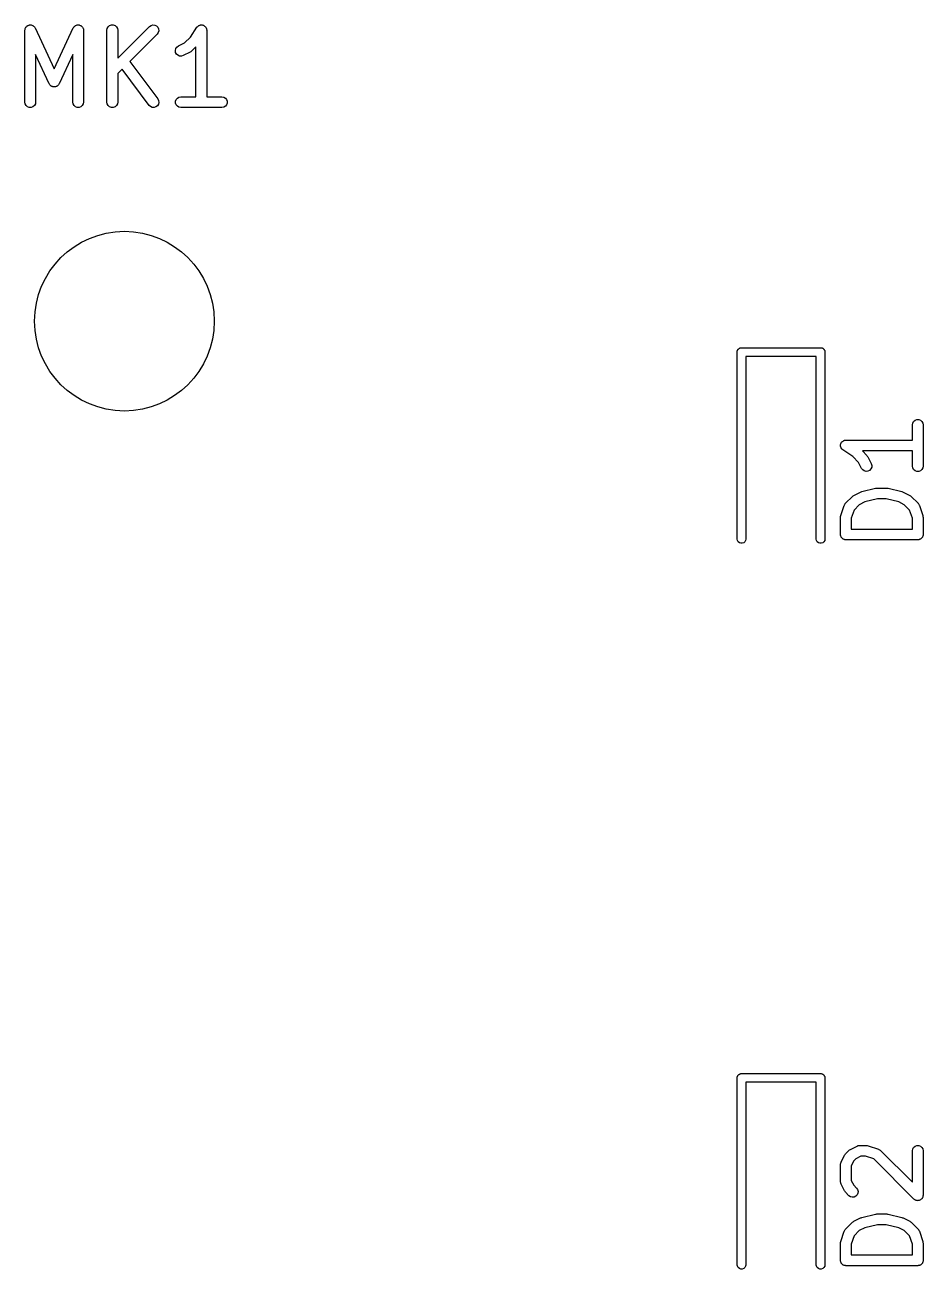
# Model space of a CAD drawing. Extents: x 107.8 to 187.5, y -108.6 to -68.5.
# Drawn here: x 107.81 to 120.31, y -85.79 to -68.48 of the extents above; entities that cross this region are included whole.
import ezdxf

# ---------------------------------------------------------------- set-up
doc = ezdxf.new("R2010")
doc.units = 0
doc.header["$MEASUREMENT"] = 0
doc.layers.add('BLACK', color=7, linetype='CONTINUOUS')

msp = doc.modelspace()

# ---------------------------------------------------------------- linework, layer by layer
at = {"layer": 'BLACK', "linetype": 'CONTINUOUS'}
for p, q in [((107.81, -68.5528), (107.812, -68.5431)), ((107.81, -69.5528), (107.81, -68.5528)), ((107.812, -68.5431), (107.813, -68.5334)), ((107.813, -68.5334), (107.814, -68.5304)), ((107.814, -68.5304), (107.815, -68.5271)), ((107.815, -68.5271), (107.819, -68.5186)), ((107.819, -68.5186), (107.824, -68.5098)), ((107.824, -68.5098), (107.826, -68.5074)), ((107.826, -68.5074), (107.828, -68.5046)), ((107.828, -68.5046), (107.835, -68.4983)), ((107.835, -68.4983), (107.842, -68.4914)), ((107.842, -68.4914), (107.845, -68.49)), ((107.845, -68.49), (107.848, -68.4878)), ((107.848, -68.4878), (107.857, -68.4845)), ((107.857, -68.4845), (107.866, -68.4803)), ((107.866, -68.4803), (107.869, -68.4801)), ((107.869, -68.4801), (107.872, -68.4789)), ((107.872, -68.4789), (107.882, -68.4789)), ((107.882, -68.4789), (107.892, -68.4781)), ((107.892, -68.4781), (107.895, -68.4789)), ((107.895, -68.4789), (107.898, -68.4789)), ((107.898, -68.4789), (107.907, -68.4823)), ((107.907, -68.4823), (107.917, -68.4848)), ((107.917, -68.4848), (107.919, -68.4867)), ((107.919, -68.4867), (107.923, -68.4878)), ((107.923, -68.4878), (107.93, -68.4941)), ((107.93, -68.4941), (107.938, -68.4997)), ((107.938, -68.4997), (107.94, -68.5024)), ((107.94, -68.5024), (107.943, -68.5046)), ((107.943, -68.5046), (107.947, -68.513)), ((107.947, -68.513), (107.953, -68.5211)), ((107.953, -68.5211), (108.218, -69.0897)), ((108.218, -69.0897), (108.484, -68.5211)), ((108.484, -68.5211), (108.489, -68.513)), ((108.489, -68.513), (108.494, -68.5046)), ((108.494, -68.5046), (108.497, -68.5024)), ((108.497, -68.5024), (108.499, -68.4997)), ((108.499, -68.4997), (108.507, -68.4941)), ((108.507, -68.4941), (108.514, -68.4878)), ((108.514, -68.4878), (108.517, -68.4867)), ((108.517, -68.4867), (108.52, -68.4848)), ((108.52, -68.4848), (108.53, -68.4823)), ((108.53, -68.4823), (108.539, -68.4789)), ((108.539, -68.4789), (108.542, -68.4789)), ((108.542, -68.4789), (108.545, -68.4781)), ((108.545, -68.4781), (108.555, -68.4789)), ((108.555, -68.4789), (108.565, -68.4789)), ((108.565, -68.4789), (108.568, -68.48)), ((108.568, -68.48), (108.571, -68.4803)), ((108.571, -68.4803), (108.58, -68.4845)), ((108.58, -68.4845), (108.589, -68.4878)), ((108.589, -68.4878), (108.592, -68.49)), ((108.592, -68.49), (108.595, -68.4914)), ((108.595, -68.4914), (108.602, -68.4983)), ((108.602, -68.4983), (108.609, -68.5046)), ((108.609, -68.5046), (108.611, -68.5074)), ((108.611, -68.5074), (108.613, -68.5098)), ((108.613, -68.5098), (108.617, -68.5187)), ((108.617, -68.5187), (108.622, -68.5271)), ((108.622, -68.5271), (108.623, -68.5304)), ((108.623, -68.5304), (108.624, -68.5334)), ((108.624, -68.5334), (108.625, -68.5431)), ((108.625, -68.5431), (108.627, -68.5528)), ((108.627, -68.5528), (108.627, -69.5528)), ((108.953, -68.5528), (108.957, -68.5271)), ((108.953, -69.5528), (108.953, -68.5528)), ((108.957, -68.5271), (108.97, -68.5046)), ((108.97, -68.5046), (108.99, -68.4878)), ((108.99, -68.4878), (109.015, -68.4789)), ((109.015, -68.4789), (109.041, -68.4789)), ((109.041, -68.4789), (109.065, -68.4878)), ((109.065, -68.4878), (109.085, -68.5046)), ((109.085, -68.5046), (109.098, -68.5271)), ((109.098, -68.5271), (109.103, -68.5528)), ((109.103, -68.9431), (109.546, -68.4997)), ((109.103, -68.5528), (109.103, -68.9431)), ((109.546, -68.4997), (109.568, -68.4848)), ((109.568, -68.4848), (109.593, -68.4781)), ((109.593, -68.4781), (109.619, -68.4803)), ((109.619, -68.4803), (109.642, -68.4913)), ((109.642, -68.4913), (109.661, -68.5098)), ((109.661, -68.5098), (109.672, -68.5334)), ((109.672, -68.5334), (109.674, -68.5593)), ((110.113, -68.6479), (110.204, -68.5112)), ((110.204, -68.5112), (110.206, -68.5082)), ((110.206, -68.5082), (110.209, -68.5046)), ((110.209, -68.5046), (110.215, -68.4988)), ((110.215, -68.4988), (110.222, -68.4923)), ((110.222, -68.4923), (110.225, -68.4905)), ((110.225, -68.4905), (110.229, -68.4878)), ((110.229, -68.4878), (110.237, -68.4848)), ((110.237, -68.4848), (110.245, -68.4808)), ((110.245, -68.4808), (110.249, -68.4803)), ((110.249, -68.4803), (110.253, -68.4789)), ((110.253, -68.4789), (110.262, -68.4789)), ((110.262, -68.4789), (110.271, -68.4779)), ((110.271, -68.4779), (110.275, -68.4789)), ((110.275, -68.4789), (110.279, -68.4789)), ((110.279, -68.4789), (110.287, -68.482)), ((110.287, -68.482), (110.296, -68.4841)), ((110.296, -68.4841), (110.3, -68.4864)), ((110.3, -68.4864), (110.304, -68.4878)), ((110.304, -68.4878), (110.31, -68.4936)), ((110.31, -68.4936), (110.318, -68.4985)), ((110.318, -68.4985), (110.32, -68.5019)), ((110.32, -68.5019), (110.323, -68.5046)), ((110.323, -68.5046), (110.328, -68.5123)), ((110.328, -68.5123), (110.333, -68.5195)), ((110.333, -68.5195), (110.334, -68.5235)), ((110.334, -68.5235), (110.337, -68.5271)), ((110.337, -68.5271), (110.338, -68.5359)), ((110.338, -68.5359), (110.341, -68.5445)), ((110.341, -68.5445), (110.34, -68.5487)), ((110.34, -68.5487), (110.341, -68.5528)), ((110.341, -68.5528), (110.341, -69.4778)), ((109.652, -68.6058), (109.27, -68.9884)), ((109.667, -68.5845), (109.652, -68.6058)), ((109.674, -68.5593), (109.667, -68.5845)), ((109.947, -68.7714), (110.031, -68.7292)), ((110.031, -68.7292), (110.113, -68.6479)), ((108.15, -69.2988), (107.96, -68.8908)), ((107.96, -68.8908), (107.96, -69.5528)), ((108.477, -68.8908), (108.286, -69.2988)), ((108.477, -69.5528), (108.477, -68.8908)), ((109.905, -68.834), (109.912, -68.8087)), ((109.908, -68.8599), (109.905, -68.834)), ((109.92, -68.8832), (109.908, -68.8599)), ((109.912, -68.8087), (109.926, -68.7869)), ((109.939, -68.9011), (109.92, -68.8832)), ((109.926, -68.7869), (109.947, -68.7714)), ((109.963, -68.9114), (109.939, -68.9011)), ((110.109, -68.858), (110.014, -68.9056)), ((110.119, -68.8508), (110.109, -68.858)), ((110.129, -68.8439), (110.119, -68.8508)), ((110.191, -68.7815), (110.129, -68.8439)), ((110.191, -69.4778), (110.191, -68.7815)), ((109.27, -68.9884), (109.659, -69.5078)), ((109.989, -68.913), (109.963, -68.9114)), ((110.014, -68.9056), (109.989, -68.913)), ((109.163, -69.0955), (109.103, -69.1553)), ((109.103, -69.1553), (109.103, -69.5528)), ((109.539, -69.5978), (109.163, -69.0955)), ((108.154, -69.3041), (108.15, -69.2988)), ((108.157, -69.3101), (108.154, -69.3041)), ((108.162, -69.3147), (108.157, -69.3101)), ((108.165, -69.3201), (108.162, -69.3147)), ((108.171, -69.3239), (108.165, -69.3201)), ((108.175, -69.3285), (108.171, -69.3239)), ((108.181, -69.3313), (108.175, -69.3285)), ((108.187, -69.335), (108.181, -69.3313)), ((108.193, -69.3367), (108.187, -69.335)), ((108.199, -69.3395), (108.193, -69.3367)), ((108.206, -69.3401), (108.199, -69.3395)), ((108.212, -69.3418), (108.206, -69.3401)), ((108.218, -69.3412), (108.212, -69.3418)), ((108.225, -69.3418), (108.218, -69.3412)), ((108.231, -69.3401), (108.225, -69.3418)), ((108.238, -69.3395), (108.231, -69.3401)), ((108.244, -69.3367), (108.238, -69.3395)), ((108.25, -69.335), (108.244, -69.3367)), ((108.255, -69.3313), (108.25, -69.335)), ((108.261, -69.3285), (108.255, -69.3313)), ((108.266, -69.3239), (108.261, -69.3285)), ((108.271, -69.3201), (108.266, -69.3239)), ((108.275, -69.3147), (108.271, -69.3201)), ((108.28, -69.3101), (108.275, -69.3147)), ((108.283, -69.3041), (108.28, -69.3101)), ((108.286, -69.2988), (108.283, -69.3041)), ((107.815, -69.5784), (107.81, -69.5528)), ((107.828, -69.601), (107.815, -69.5784)), ((107.956, -69.5784), (107.943, -69.601)), ((107.96, -69.5528), (107.956, -69.5784)), ((108.481, -69.5784), (108.477, -69.5528)), ((108.494, -69.601), (108.481, -69.5784)), ((108.622, -69.5784), (108.609, -69.601)), ((108.627, -69.5528), (108.622, -69.5784)), ((108.957, -69.5784), (108.953, -69.5528)), ((108.97, -69.601), (108.957, -69.5784)), ((109.098, -69.5784), (109.085, -69.601)), ((109.103, -69.5528), (109.098, -69.5784)), ((109.668, -69.5822), (109.654, -69.6041)), ((109.659, -69.5078), (109.671, -69.531)), ((109.674, -69.5569), (109.668, -69.5822)), ((109.671, -69.531), (109.674, -69.5569)), ((109.906, -69.5398), (109.915, -69.5153)), ((109.906, -69.5658), (109.906, -69.5398)), ((109.915, -69.5903), (109.906, -69.5658)), ((109.915, -69.5153), (109.932, -69.4953)), ((109.932, -69.6102), (109.915, -69.5903)), ((109.932, -69.4953), (109.955, -69.4823)), ((109.955, -69.4823), (109.98, -69.4778)), ((109.98, -69.4778), (110.191, -69.4778)), ((110.341, -69.4778), (110.552, -69.4778)), ((110.552, -69.4778), (110.577, -69.4823)), ((110.577, -69.4823), (110.6, -69.4953)), ((110.6, -69.4953), (110.617, -69.5153)), ((110.617, -69.5903), (110.6, -69.6102)), ((110.617, -69.5153), (110.626, -69.5398)), ((110.626, -69.5658), (110.617, -69.5903)), ((110.626, -69.5398), (110.626, -69.5658)), ((107.848, -69.6177), (107.828, -69.601)), ((107.872, -69.6266), (107.848, -69.6177)), ((107.898, -69.6266), (107.872, -69.6266)), ((107.923, -69.6177), (107.898, -69.6266)), ((107.943, -69.601), (107.923, -69.6177)), ((108.514, -69.6177), (108.494, -69.601)), ((108.539, -69.6266), (108.514, -69.6177)), ((108.565, -69.6266), (108.539, -69.6266)), ((108.589, -69.6177), (108.565, -69.6266)), ((108.609, -69.601), (108.589, -69.6177)), ((108.99, -69.6177), (108.97, -69.601)), ((109.015, -69.6266), (108.99, -69.6177)), ((109.041, -69.6266), (109.015, -69.6266)), ((109.065, -69.6177), (109.041, -69.6266)), ((109.085, -69.601), (109.065, -69.6177)), ((109.558, -69.6156), (109.539, -69.5978)), ((109.582, -69.6258), (109.558, -69.6156)), ((109.608, -69.6272), (109.582, -69.6258)), ((109.633, -69.6197), (109.608, -69.6272)), ((109.654, -69.6041), (109.633, -69.6197)), ((109.955, -69.6233), (109.932, -69.6102)), ((109.98, -69.6278), (109.955, -69.6233)), ((110.552, -69.6278), (109.98, -69.6278)), ((110.577, -69.6233), (110.552, -69.6278)), ((110.6, -69.6102), (110.577, -69.6233)), ((117.725, -73.0198), (117.726, -73.0148)), ((117.725, -73.0251), (117.725, -73.0198)), ((117.725, -73.0252), (117.725, -73.0251)), ((117.725, -75.6356), (117.725, -73.0252)), ((117.726, -73.0148), (117.727, -73.0096)), ((117.727, -73.0096), (117.73, -73.0049)), ((117.73, -73.0049), (117.732, -72.9999)), ((117.732, -72.9999), (117.735, -72.9959)), ((117.735, -72.9959), (117.738, -72.9912)), ((117.738, -72.9912), (117.742, -72.9878)), ((117.742, -72.9878), (117.745, -72.9837)), ((117.745, -72.9837), (117.75, -72.9811)), ((117.75, -72.9811), (117.754, -72.9776)), ((117.754, -72.9776), (117.759, -72.9758)), ((117.759, -72.9758), (117.764, -72.9731)), ((117.764, -72.9731), (117.769, -72.9722)), ((117.769, -72.9722), (117.774, -72.9704)), ((117.774, -72.9704), (117.779, -72.9704)), ((117.779, -72.9704), (117.779, -72.9704)), ((117.779, -72.9704), (118.89, -72.9704)), ((118.89, -72.9704), (118.895, -72.9704)), ((118.89, -72.9704), (118.89, -72.9704)), ((118.895, -72.9704), (118.9, -72.9722)), ((118.9, -72.9722), (118.905, -72.9731)), ((118.905, -72.9731), (118.91, -72.9758)), ((118.91, -72.9758), (118.915, -72.9776)), ((118.915, -72.9776), (118.919, -72.9811)), ((118.919, -72.9811), (118.924, -72.9837)), ((118.924, -72.9837), (118.927, -72.9878)), ((118.927, -72.9878), (118.931, -72.9912)), ((118.931, -72.9912), (118.934, -72.9959)), ((118.934, -72.9959), (118.937, -72.9999)), ((118.937, -72.9999), (118.939, -73.0049)), ((118.939, -73.0049), (118.942, -73.0096)), ((118.942, -73.0096), (118.943, -73.0148)), ((118.943, -73.0148), (118.945, -73.0198)), ((118.945, -73.0198), (118.945, -73.0251)), ((118.945, -73.0251), (118.945, -73.0252)), ((118.945, -73.0252), (118.945, -75.6356)), ((118.825, -73.0904), (117.845, -73.0904)), ((117.845, -73.0904), (117.845, -75.6356)), ((118.825, -75.6356), (118.825, -73.0904)), ((120.162, -74.0447), (120.167, -74.019)), ((120.162, -74.2554), (120.162, -74.0447)), ((120.167, -74.019), (120.18, -73.9965)), ((120.18, -73.9965), (120.199, -73.9797)), ((120.199, -73.9797), (120.224, -73.9708)), ((120.224, -73.9708), (120.25, -73.9708)), ((120.25, -73.9708), (120.274, -73.9797)), ((120.274, -73.9797), (120.294, -73.9965)), ((120.294, -73.9965), (120.307, -74.019)), ((120.307, -74.019), (120.312, -74.0447)), ((120.312, -74.0447), (120.312, -74.6161)), ((119.189, -74.2729), (119.197, -74.2685)), ((119.197, -74.2685), (119.204, -74.2632)), ((119.204, -74.2632), (119.208, -74.262)), ((119.208, -74.262), (119.211, -74.2599)), ((119.211, -74.2599), (119.22, -74.2584)), ((119.22, -74.2584), (119.229, -74.2559)), ((119.229, -74.2559), (119.233, -74.2561)), ((119.233, -74.2561), (119.237, -74.2554)), ((119.237, -74.2554), (120.162, -74.2554)), ((119.162, -74.3256), (119.163, -74.3215)), ((119.163, -74.3345), (119.162, -74.3256)), ((119.163, -74.3174), (119.166, -74.309)), ((119.163, -74.3215), (119.163, -74.3174)), ((119.163, -74.3434), (119.163, -74.3345)), ((119.165, -74.3473), (119.163, -74.3434)), ((119.165, -74.3515), (119.165, -74.3473)), ((119.169, -74.3595), (119.165, -74.3515)), ((119.166, -74.309), (119.168, -74.3003)), ((119.168, -74.3003), (119.171, -74.2968)), ((119.172, -74.3679), (119.169, -74.3595)), ((119.171, -74.2968), (119.172, -74.2929)), ((119.172, -74.2929), (119.178, -74.286)), ((119.175, -74.3711), (119.172, -74.3679)), ((119.177, -74.3748), (119.175, -74.3711)), ((119.183, -74.381), (119.177, -74.3748)), ((119.178, -74.286), (119.183, -74.2786)), ((119.183, -74.2786), (119.186, -74.2761)), ((119.189, -74.3879), (119.183, -74.381)), ((119.186, -74.2761), (119.189, -74.2729)), ((119.192, -74.3899), (119.189, -74.3879)), ((119.195, -74.3928), (119.192, -74.3899)), ((119.332, -74.4839), (119.195, -74.3928)), ((120.162, -74.4054), (119.466, -74.4054)), ((119.466, -74.4054), (119.528, -74.4678)), ((120.162, -74.6161), (120.162, -74.4054)), ((119.413, -74.5653), (119.332, -74.4839)), ((119.456, -74.6497), (119.413, -74.5653)), ((119.528, -74.4678), (119.535, -74.4777)), ((119.535, -74.4777), (119.542, -74.4873)), ((119.542, -74.4873), (119.59, -74.5826)), ((119.59, -74.5826), (119.597, -74.6075)), ((119.597, -74.6075), (119.596, -74.6335)), ((120.167, -74.6418), (120.162, -74.6161)), ((120.312, -74.6161), (120.307, -74.6418)), ((119.471, -74.6706), (119.456, -74.6497)), ((119.493, -74.6849), (119.471, -74.6706)), ((119.518, -74.691), (119.493, -74.6849)), ((119.544, -74.688), (119.518, -74.691)), ((119.567, -74.6764), (119.544, -74.688)), ((119.585, -74.6574), (119.567, -74.6764)), ((119.596, -74.6335), (119.585, -74.6574)), ((120.18, -74.6643), (120.167, -74.6418)), ((120.199, -74.6811), (120.18, -74.6643)), ((120.224, -74.69), (120.199, -74.6811)), ((120.25, -74.69), (120.224, -74.69)), ((120.274, -74.6811), (120.25, -74.69)), ((120.294, -74.6643), (120.274, -74.6811)), ((120.307, -74.6418), (120.294, -74.6643)), ((119.457, -74.9719), (119.647, -74.9243)), ((119.647, -74.9243), (119.657, -74.9237)), ((119.657, -74.9237), (119.666, -74.9221)), ((119.666, -74.9221), (119.808, -74.9221)), ((119.808, -74.9221), (119.817, -74.9237)), ((119.817, -74.9237), (119.827, -74.9243)), ((119.827, -74.9243), (120.017, -74.9719)), ((119.229, -75.138), (119.232, -75.1345)), ((119.232, -75.1345), (119.327, -75.0393)), ((119.327, -75.0393), (119.337, -75.0324)), ((119.337, -75.0324), (119.346, -75.0252)), ((119.346, -75.0252), (119.442, -74.9776)), ((119.501, -75.1154), (119.424, -75.1539)), ((119.442, -74.9776), (119.449, -74.9753)), ((119.449, -74.9753), (119.457, -74.9719)), ((119.675, -75.0721), (119.501, -75.1154)), ((119.799, -75.0721), (119.675, -75.0721)), ((119.973, -75.1154), (119.799, -75.0721)), ((120.05, -75.1539), (119.973, -75.1154)), ((120.017, -74.9719), (120.025, -74.9753)), ((120.025, -74.9753), (120.032, -74.9776)), ((120.032, -74.9776), (120.128, -75.0252)), ((120.128, -75.0252), (120.137, -75.0324)), ((120.137, -75.0324), (120.147, -75.0393)), ((120.147, -75.0393), (120.242, -75.1345)), ((120.242, -75.1345), (120.245, -75.1381)), ((119.164, -75.3186), (119.166, -75.3067)), ((119.166, -75.3067), (119.213, -75.1638)), ((119.213, -75.1638), (119.216, -75.16)), ((119.216, -75.16), (119.217, -75.1558)), ((119.217, -75.1558), (119.222, -75.1486)), ((119.222, -75.1486), (119.226, -75.1409)), ((119.226, -75.1409), (119.229, -75.138)), ((119.35, -75.2281), (119.312, -75.3426)), ((119.424, -75.1539), (119.35, -75.2281)), ((120.124, -75.2281), (120.05, -75.1539)), ((120.162, -75.3426), (120.124, -75.2281)), ((120.245, -75.1381), (120.248, -75.1409)), ((120.248, -75.1409), (120.252, -75.1486)), ((120.252, -75.1486), (120.257, -75.1558)), ((120.257, -75.1558), (120.258, -75.16)), ((120.258, -75.16), (120.261, -75.1638)), ((120.261, -75.1638), (120.308, -75.3067)), ((120.308, -75.3067), (120.31, -75.3186)), ((119.162, -75.3304), (119.164, -75.3186)), ((119.162, -75.5685), (119.162, -75.3304)), ((119.312, -75.3426), (119.312, -75.4935)), ((120.162, -75.4935), (120.162, -75.3426)), ((120.31, -75.3186), (120.312, -75.3304)), ((120.312, -75.3304), (120.312, -75.5685)), ((117.727, -75.6512), (117.725, -75.6356)), ((117.738, -75.6696), (117.727, -75.6512)), ((117.842, -75.6512), (117.831, -75.6696)), ((117.845, -75.6356), (117.842, -75.6512)), ((118.827, -75.6512), (118.825, -75.6356)), ((118.838, -75.6696), (118.827, -75.6512)), ((118.942, -75.6512), (118.931, -75.6696)), ((118.945, -75.6356), (118.942, -75.6512)), ((119.163, -75.575), (119.162, -75.5685)), ((119.163, -75.5815), (119.163, -75.575)), ((119.165, -75.5877), (119.163, -75.5815)), ((119.167, -75.5941), (119.165, -75.5877)), ((119.17, -75.5998), (119.167, -75.5941)), ((119.172, -75.606), (119.17, -75.5998)), ((119.176, -75.611), (119.172, -75.606)), ((119.18, -75.6167), (119.176, -75.611)), ((119.185, -75.6209), (119.18, -75.6167)), ((119.189, -75.6259), (119.185, -75.6209)), ((119.194, -75.6292), (119.189, -75.6259)), ((119.199, -75.6334), (119.194, -75.6292)), ((119.206, -75.6357), (119.199, -75.6334)), ((119.211, -75.639), (119.206, -75.6357)), ((119.218, -75.6401), (119.211, -75.639)), ((119.224, -75.6424), (119.218, -75.6401)), ((119.231, -75.6424), (119.224, -75.6424)), ((119.237, -75.6435), (119.231, -75.6424)), ((120.237, -75.6435), (119.237, -75.6435)), ((119.312, -75.4935), (120.162, -75.4935)), ((120.243, -75.6424), (120.237, -75.6435)), ((120.25, -75.6424), (120.243, -75.6424)), ((120.256, -75.6401), (120.25, -75.6424)), ((120.263, -75.639), (120.256, -75.6401)), ((120.268, -75.6357), (120.263, -75.639)), ((120.274, -75.6334), (120.268, -75.6357)), ((120.28, -75.6292), (120.274, -75.6334)), ((120.285, -75.6259), (120.28, -75.6292)), ((120.289, -75.6209), (120.285, -75.6259)), ((120.294, -75.6167), (120.289, -75.6209)), ((120.298, -75.611), (120.294, -75.6167)), ((120.302, -75.606), (120.298, -75.611)), ((120.304, -75.5998), (120.302, -75.606)), ((120.307, -75.5941), (120.304, -75.5998)), ((120.309, -75.5877), (120.307, -75.5941)), ((120.311, -75.5815), (120.309, -75.5877)), ((120.312, -75.5685), (120.311, -75.575)), ((120.311, -75.575), (120.311, -75.5815)), ((117.754, -75.6832), (117.738, -75.6696)), ((117.774, -75.6904), (117.754, -75.6832)), ((117.795, -75.6904), (117.774, -75.6904)), ((117.815, -75.6832), (117.795, -75.6904)), ((117.831, -75.6696), (117.815, -75.6832)), ((118.854, -75.6832), (118.838, -75.6696)), ((118.874, -75.6904), (118.854, -75.6832)), ((118.895, -75.6904), (118.874, -75.6904)), ((118.915, -75.6832), (118.895, -75.6904)), ((118.931, -75.6696), (118.915, -75.6832)), ((117.73, -83.1049), (117.732, -83.0999)), ((117.732, -83.0999), (117.735, -83.0959)), ((117.735, -83.0959), (117.738, -83.0912)), ((117.738, -83.0912), (117.742, -83.0878)), ((117.742, -83.0878), (117.745, -83.0837)), ((117.745, -83.0837), (117.75, -83.0811)), ((117.75, -83.0811), (117.754, -83.0776)), ((117.754, -83.0776), (117.759, -83.0758)), ((117.759, -83.0758), (117.764, -83.0731)), ((117.764, -83.0731), (117.769, -83.0722)), ((117.769, -83.0722), (117.774, -83.0704)), ((117.774, -83.0704), (117.779, -83.0704)), ((117.779, -83.0704), (117.779, -83.0704)), ((117.779, -83.0704), (118.89, -83.0704)), ((118.89, -83.0704), (118.895, -83.0704)), ((118.89, -83.0704), (118.89, -83.0704)), ((118.895, -83.0704), (118.9, -83.0722)), ((118.9, -83.0722), (118.905, -83.0731)), ((118.905, -83.0731), (118.91, -83.0758)), ((118.91, -83.0758), (118.915, -83.0776)), ((118.915, -83.0776), (118.919, -83.0811)), ((118.919, -83.0811), (118.924, -83.0837)), ((118.924, -83.0837), (118.927, -83.0878)), ((118.927, -83.0878), (118.931, -83.0912)), ((118.931, -83.0912), (118.934, -83.0959)), ((118.934, -83.0959), (118.937, -83.0999)), ((118.937, -83.0999), (118.939, -83.1049)), ((117.725, -83.1198), (117.726, -83.1148)), ((117.725, -83.1251), (117.725, -83.1198)), ((117.725, -83.1252), (117.725, -83.1251)), ((117.725, -85.7356), (117.725, -83.1252)), ((117.726, -83.1148), (117.727, -83.1096)), ((117.727, -83.1096), (117.73, -83.1049)), ((118.825, -83.1904), (117.845, -83.1904)), ((117.845, -83.1904), (117.845, -85.7356)), ((118.825, -85.7356), (118.825, -83.1904)), ((118.939, -83.1049), (118.942, -83.1096)), ((118.942, -83.1096), (118.943, -83.1148)), ((118.943, -83.1148), (118.945, -83.1198)), ((118.945, -83.1198), (118.945, -83.1251)), ((118.945, -83.1251), (118.945, -83.1252)), ((118.945, -83.1252), (118.945, -85.7356)), ((119.279, -84.1393), (119.289, -84.1324)), ((119.289, -84.1324), (119.299, -84.1252)), ((119.299, -84.1252), (119.394, -84.0776)), ((119.394, -84.0776), (119.398, -84.0764)), ((119.398, -84.0764), (119.402, -84.0742)), ((119.402, -84.0742), (119.41, -84.0727)), ((119.41, -84.0727), (119.419, -84.0702)), ((119.419, -84.0702), (119.423, -84.0704)), ((119.423, -84.0704), (119.427, -84.0697)), ((119.427, -84.0697), (119.523, -84.0697)), ((119.523, -84.0697), (119.535, -84.0718)), ((119.535, -84.0718), (119.546, -84.0735)), ((119.546, -84.0735), (119.689, -84.1212)), ((119.689, -84.1212), (119.693, -84.1232)), ((119.693, -84.1232), (119.697, -84.1243)), ((119.697, -84.1243), (119.704, -84.1294)), ((119.704, -84.1294), (119.712, -84.1336)), ((119.712, -84.1336), (119.715, -84.1368)), ((119.715, -84.1368), (119.719, -84.1393)), ((120.162, -84.1447), (120.167, -84.119)), ((120.167, -84.119), (120.18, -84.0965)), ((120.18, -84.0965), (120.199, -84.0797)), ((120.199, -84.0797), (120.224, -84.0708)), ((120.224, -84.0708), (120.25, -84.0708)), ((120.25, -84.0708), (120.274, -84.0797)), ((120.274, -84.0797), (120.294, -84.0965)), ((120.294, -84.0965), (120.307, -84.119)), ((120.307, -84.119), (120.312, -84.1447)), ((119.165, -84.3182), (119.167, -84.3095)), ((119.167, -84.3095), (119.169, -84.3058)), ((119.169, -84.3058), (119.17, -84.3016)), ((119.17, -84.3016), (119.218, -84.2064)), ((119.218, -84.2064), (119.225, -84.1967)), ((119.225, -84.1967), (119.232, -84.1869)), ((119.232, -84.1869), (119.279, -84.1393)), ((119.346, -84.2843), (119.312, -84.3529)), ((119.377, -84.2539), (119.346, -84.2843)), ((119.445, -84.2197), (119.377, -84.2539)), ((119.511, -84.2197), (119.445, -84.2197)), ((119.625, -84.2579), (119.511, -84.2197)), ((120.184, -84.8168), (119.625, -84.2579)), ((119.719, -84.1393), (120.162, -84.5827)), ((120.162, -84.5827), (120.162, -84.1447)), ((120.312, -84.1447), (120.312, -84.7637)), ((119.162, -84.3266), (119.165, -84.3182)), ((119.163, -84.3309), (119.162, -84.3266)), ((119.162, -84.3352), (119.163, -84.3309)), ((119.162, -84.5733), (119.162, -84.3352)), ((119.312, -84.3529), (119.312, -84.5556)), ((119.163, -84.5775), (119.162, -84.5733)), ((119.162, -84.5818), (119.163, -84.5775)), ((119.165, -84.5903), (119.162, -84.5818)), ((119.167, -84.5989), (119.165, -84.5903)), ((119.169, -84.6027), (119.167, -84.5989)), ((119.17, -84.6068), (119.169, -84.6027)), ((119.218, -84.702), (119.17, -84.6068)), ((119.312, -84.5556), (119.346, -84.6241)), ((119.346, -84.6241), (119.385, -84.6631)), ((119.225, -84.7117), (119.218, -84.702)), ((119.232, -84.7215), (119.225, -84.7117)), ((119.279, -84.7691), (119.232, -84.7215)), ((119.301, -84.7841), (119.279, -84.7691)), ((119.326, -84.7908), (119.301, -84.7841)), ((119.352, -84.7886), (119.326, -84.7908)), ((119.375, -84.7776), (119.352, -84.7886)), ((119.394, -84.7591), (119.375, -84.7776)), ((119.385, -84.6631), (119.4, -84.6844)), ((119.405, -84.7355), (119.394, -84.7591)), ((119.4, -84.6844), (119.407, -84.7096)), ((119.407, -84.7096), (119.405, -84.7355)), ((120.192, -84.8224), (120.184, -84.8168)), ((120.199, -84.8287), (120.192, -84.8224)), ((120.203, -84.8298), (120.199, -84.8287)), ((120.205, -84.8317), (120.203, -84.8298)), ((120.274, -84.8287), (120.265, -84.832)), ((120.277, -84.8266), (120.274, -84.8287)), ((120.28, -84.8252), (120.277, -84.8266)), ((120.287, -84.8182), (120.28, -84.8252)), ((120.294, -84.8119), (120.287, -84.8182)), ((120.296, -84.8091), (120.294, -84.8119)), ((120.298, -84.8068), (120.296, -84.8091)), ((120.303, -84.7979), (120.298, -84.8068)), ((120.307, -84.7894), (120.303, -84.7979)), ((120.308, -84.7861), (120.307, -84.7894)), ((120.309, -84.7831), (120.308, -84.7861)), ((120.31, -84.7734), (120.309, -84.7831)), ((120.312, -84.7637), (120.31, -84.7734)), ((120.215, -84.8342), (120.205, -84.8317)), ((120.224, -84.8376), (120.215, -84.8342)), ((120.227, -84.8376), (120.224, -84.8376)), ((120.23, -84.8384), (120.227, -84.8376)), ((120.24, -84.8376), (120.23, -84.8384)), ((120.25, -84.8376), (120.24, -84.8376)), ((120.253, -84.8365), (120.25, -84.8376)), ((120.256, -84.8362), (120.253, -84.8365)), ((120.265, -84.832), (120.256, -84.8362)), ((119.232, -85.2345), (119.327, -85.1393)), ((119.327, -85.1393), (119.337, -85.1324)), ((119.337, -85.1324), (119.346, -85.1252)), ((119.346, -85.1252), (119.442, -85.0776)), ((119.442, -85.0776), (119.449, -85.0753)), ((119.449, -85.0753), (119.457, -85.0719)), ((119.457, -85.0719), (119.647, -85.0243)), ((119.675, -85.1721), (119.501, -85.2154)), ((119.647, -85.0243), (119.657, -85.0237)), ((119.657, -85.0237), (119.666, -85.0221)), ((119.666, -85.0221), (119.808, -85.0221)), ((119.799, -85.1721), (119.675, -85.1721)), ((119.973, -85.2154), (119.799, -85.1721)), ((119.808, -85.0221), (119.817, -85.0237)), ((119.817, -85.0237), (119.827, -85.0243)), ((119.827, -85.0243), (120.017, -85.0719)), ((120.017, -85.0719), (120.025, -85.0753)), ((120.025, -85.0753), (120.032, -85.0776)), ((120.032, -85.0776), (120.128, -85.1252)), ((120.128, -85.1252), (120.137, -85.1324)), ((120.137, -85.1324), (120.147, -85.1393)), ((120.147, -85.1393), (120.242, -85.2345)), ((119.166, -85.4067), (119.213, -85.2638)), ((119.213, -85.2638), (119.216, -85.26)), ((119.216, -85.26), (119.217, -85.2558)), ((119.217, -85.2558), (119.222, -85.2486)), ((119.222, -85.2486), (119.226, -85.2409)), ((119.226, -85.2409), (119.229, -85.2381)), ((119.229, -85.2381), (119.232, -85.2345)), ((119.35, -85.3281), (119.312, -85.4426)), ((119.424, -85.2539), (119.35, -85.3281)), ((119.501, -85.2154), (119.424, -85.2539)), ((120.05, -85.2539), (119.973, -85.2154)), ((120.124, -85.3281), (120.05, -85.2539)), ((120.162, -85.4426), (120.124, -85.3281)), ((120.242, -85.2345), (120.245, -85.2381)), ((120.245, -85.2381), (120.248, -85.2409)), ((120.248, -85.2409), (120.252, -85.2486)), ((120.252, -85.2486), (120.257, -85.2558)), ((120.257, -85.2558), (120.258, -85.26)), ((120.258, -85.26), (120.261, -85.2638)), ((120.261, -85.2638), (120.308, -85.4067)), ((119.162, -85.4304), (119.164, -85.4186)), ((119.162, -85.6685), (119.162, -85.4304)), ((119.164, -85.4186), (119.166, -85.4067)), ((119.312, -85.4426), (119.312, -85.5935)), ((120.162, -85.5935), (120.162, -85.4426)), ((120.308, -85.4067), (120.31, -85.4186)), ((120.31, -85.4186), (120.312, -85.4304)), ((120.312, -85.4304), (120.312, -85.6685)), ((119.163, -85.675), (119.162, -85.6685)), ((119.163, -85.6815), (119.163, -85.675)), ((119.165, -85.6877), (119.163, -85.6815)), ((119.167, -85.6941), (119.165, -85.6877)), ((119.17, -85.6998), (119.167, -85.6941)), ((119.312, -85.5935), (120.162, -85.5935)), ((120.307, -85.6941), (120.304, -85.6998)), ((120.309, -85.6877), (120.307, -85.6941)), ((120.311, -85.6815), (120.309, -85.6877)), ((120.312, -85.6685), (120.311, -85.675)), ((120.311, -85.675), (120.311, -85.6815)), ((117.727, -85.7512), (117.725, -85.7356)), ((117.738, -85.7696), (117.727, -85.7512)), ((117.754, -85.7832), (117.738, -85.7696)), ((117.774, -85.7904), (117.754, -85.7832)), ((117.795, -85.7904), (117.774, -85.7904)), ((117.815, -85.7832), (117.795, -85.7904)), ((117.831, -85.7696), (117.815, -85.7832)), ((117.842, -85.7512), (117.831, -85.7696)), ((117.845, -85.7356), (117.842, -85.7512)), ((118.827, -85.7512), (118.825, -85.7356)), ((118.838, -85.7696), (118.827, -85.7512)), ((118.854, -85.7832), (118.838, -85.7696)), ((118.874, -85.7904), (118.854, -85.7832)), ((118.895, -85.7904), (118.874, -85.7904)), ((118.915, -85.7832), (118.895, -85.7904)), ((118.931, -85.7696), (118.915, -85.7832)), ((118.942, -85.7512), (118.931, -85.7696)), ((118.945, -85.7356), (118.942, -85.7512)), ((119.172, -85.706), (119.17, -85.6998)), ((119.176, -85.711), (119.172, -85.706)), ((119.18, -85.7167), (119.176, -85.711)), ((119.185, -85.7209), (119.18, -85.7167)), ((119.189, -85.7259), (119.185, -85.7209)), ((119.194, -85.7292), (119.189, -85.7259)), ((119.199, -85.7334), (119.194, -85.7292)), ((119.206, -85.7357), (119.199, -85.7334)), ((119.211, -85.739), (119.206, -85.7357)), ((119.218, -85.7401), (119.211, -85.739)), ((119.224, -85.7424), (119.218, -85.7401)), ((119.231, -85.7424), (119.224, -85.7424)), ((119.237, -85.7435), (119.231, -85.7424)), ((120.237, -85.7435), (119.237, -85.7435)), ((120.243, -85.7424), (120.237, -85.7435)), ((120.25, -85.7424), (120.243, -85.7424)), ((120.256, -85.7401), (120.25, -85.7424)), ((120.263, -85.739), (120.256, -85.7401)), ((120.268, -85.7357), (120.263, -85.739)), ((120.274, -85.7334), (120.268, -85.7357)), ((120.28, -85.7292), (120.274, -85.7334)), ((120.285, -85.7259), (120.28, -85.7292)), ((120.289, -85.7209), (120.285, -85.7259)), ((120.294, -85.7167), (120.289, -85.7209)), ((120.298, -85.711), (120.294, -85.7167)), ((120.302, -85.706), (120.298, -85.711)), ((120.304, -85.6998), (120.302, -85.706))]:
    msp.add_line(p, q, dxfattribs=at)
at = {"layer": 'BLACK'}
msp.add_circle((109.195, -72.6004), 1.25, dxfattribs=at)

doc.saveas('drawing.dxf')
